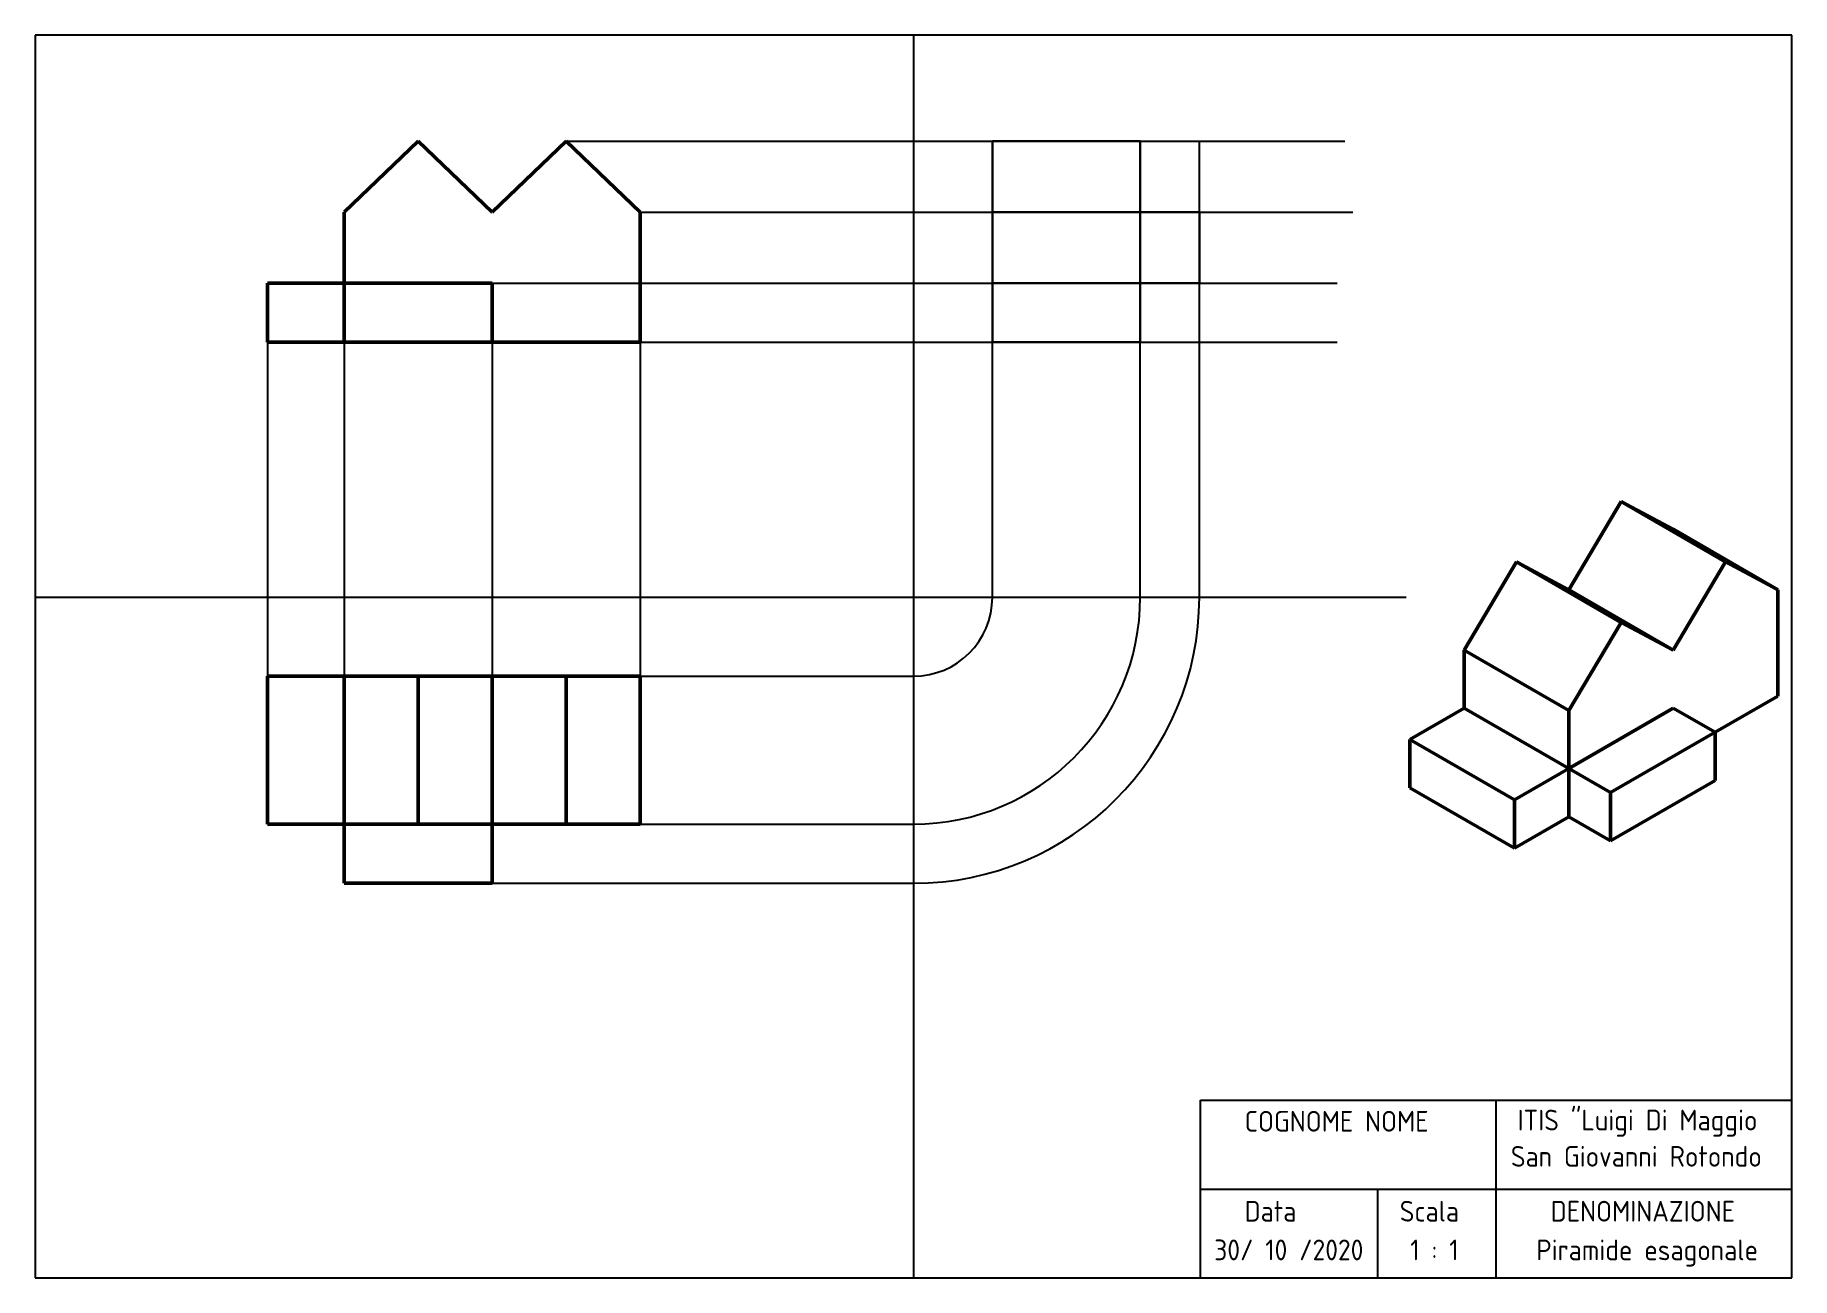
# Model space of a CAD drawing. Header units: millimetres. Extents: x 0 to 297, y 0 to 210.
import ezdxf

# ---------------------------------------------------------------- set-up
doc = ezdxf.new("R2010")
doc.units = ezdxf.units.MM
doc.layers.add('Costruzioni', color=6, linetype='Continuous')
doc.layers.add('Spigoli', color=7, linetype='Continuous', lineweight=30)
doc.layers.add('Visibile (ISO)', color=7, linetype='Continuous', lineweight=50)
doc.styles.get("Standard").update_dxf_attribs({"font": 'arial.ttf'})

msp = doc.modelspace()

# ---------------------------------------------------------------- linework, layer by layer
for p, q in [((297, 210), (0, 210)), ((0, 210), (0, 0)), ((148.5, 210), (148.5, 0)), ((297, 0), (297, 210)), ((0, 115), (231.81, 115)), ((197, 0), (197, 30)), ((197, 30), (297, 30)), ((247, 0), (247, 30)), ((197, 15), (297, 15)), ((227, 0), (227, 15)), ((0, 0), (297, 0))]:
    msp.add_line(p, q)
at = {"layer": 'Costruzioni'}
for p, q in [((89.77, 192.1), (221.45, 192.1)), ((161.83, 115), (161.83, 192.1)), ((186.83, 115), (186.83, 192.1)), ((196.83, 115), (196.83, 192.1)), ((102.27, 180.1), (222.8, 180.1)), ((77.27, 168.1), (220.1, 168.1)), ((39.27, 158.1), (39.27, 101.67)), ((52.27, 158.1), (52.27, 101.67)), ((77.27, 158.1), (77.27, 101.67)), ((102.27, 158.1), (220.1, 158.1)), ((102.27, 158.1), (102.27, 101.67)), ((102.27, 101.67), (148.5, 101.67)), ((102.27, 76.67), (148.5, 76.67)), ((77.27, 66.67), (148.5, 66.67))]:
    msp.add_line(p, q, dxfattribs=at)
for radius in [13.33, 38.33, 48.33]:
    msp.add_arc((148.5, 115), radius, 270, 0, dxfattribs=at)
at = {"layer": 'Spigoli'}
for p, q in [((161.83, 192.1), (186.83, 192.1)), ((161.83, 180.1), (161.83, 192.1)), ((186.83, 192.1), (186.83, 180.1)), ((186.83, 180.1), (161.83, 180.1)), ((161.83, 158.1), (161.83, 180.1)), ((186.83, 180.1), (186.83, 158.1)), ((196.83, 180.1), (186.83, 180.1)), ((196.83, 168.1), (196.83, 180.1)), ((161.83, 168.1), (186.83, 168.1)), ((186.83, 168.1), (196.83, 168.1)), ((186.83, 158.1), (161.83, 158.1))]:
    msp.add_line(p, q, dxfattribs=at)
at = {"layer": 'Visibile (ISO)'}
for p, q in [((64.77, 192.1), (52.27, 180.1)), ((77.27, 180.1), (64.77, 192.1)), ((89.77, 192.1), (77.27, 180.1)), ((102.27, 180.1), (89.77, 192.1)), ((52.27, 180.1), (52.27, 168.1)), ((102.27, 158.1), (102.27, 180.1)), ((52.27, 168.1), (39.27, 168.1)), ((39.27, 158.1), (39.27, 168.1)), ((77.27, 168.1), (52.27, 168.1)), ((52.27, 168.1), (52.27, 158.1)), ((77.27, 158.1), (77.27, 168.1)), ((52.27, 158.1), (39.27, 158.1)), ((52.27, 158.1), (77.27, 158.1)), ((77.27, 158.1), (102.27, 158.1)), ((268.12, 131.19), (259.29, 116.28)), ((268.12, 131.19), (285.8, 120.98)), ((276.96, 126.49), (268.12, 131.19)), ((276.96, 126.49), (294.64, 116.28)), ((250.45, 120.98), (241.61, 106.08)), ((250.45, 120.98), (268.12, 110.77)), ((259.29, 116.28), (250.45, 120.98)), ((285.8, 120.98), (276.96, 106.08)), ((294.64, 116.28), (285.8, 120.98)), ((259.29, 116.28), (276.96, 106.08)), ((294.64, 98.32), (294.64, 116.28)), ((268.12, 110.77), (259.29, 95.87)), ((276.96, 106.08), (268.12, 110.77)), ((241.61, 106.08), (259.29, 95.87)), ((241.61, 106.08), (241.61, 96.28)), ((52.27, 101.67), (39.27, 101.67)), ((39.27, 76.67), (39.27, 101.67)), ((52.27, 101.67), (52.27, 76.67)), ((64.77, 101.67), (52.27, 101.67)), ((64.77, 101.67), (64.77, 76.67)), ((77.27, 101.67), (64.77, 101.67)), ((77.27, 101.67), (77.27, 76.67)), ((89.77, 101.67), (77.27, 101.67)), ((89.77, 101.67), (89.77, 76.67)), ((102.27, 101.67), (89.77, 101.67)), ((102.27, 101.67), (102.27, 76.67)), ((284.03, 92.2), (294.64, 98.32)), ((241.61, 96.28), (232.42, 90.97)), ((241.61, 96.28), (259.29, 86.07)), ((259.29, 86.07), (276.96, 96.28)), ((259.29, 95.87), (259.29, 86.07)), ((276.96, 96.28), (284.03, 92.2)), ((284.03, 92.2), (266.36, 81.99)), ((284.03, 84.03), (284.03, 92.2)), ((250.09, 80.77), (232.42, 90.97)), ((232.42, 90.97), (232.42, 82.81)), ((259.29, 86.07), (250.09, 80.77)), ((259.29, 86.07), (259.29, 77.91)), ((259.29, 86.07), (266.36, 81.99)), ((266.36, 73.83), (284.03, 84.03)), ((232.42, 82.81), (250.09, 72.6)), ((250.09, 72.6), (250.09, 80.77)), ((266.36, 81.99), (266.36, 73.83)), ((259.29, 77.91), (250.09, 72.6)), ((259.29, 77.91), (266.36, 73.83)), ((52.27, 76.67), (39.27, 76.67)), ((64.77, 76.67), (52.27, 76.67)), ((52.27, 76.67), (52.27, 66.67)), ((77.27, 76.67), (64.77, 76.67)), ((89.77, 76.67), (77.27, 76.67)), ((77.27, 76.67), (77.27, 66.67)), ((102.27, 76.67), (89.77, 76.67)), ((77.27, 66.67), (52.27, 66.67))]:
    msp.add_line(p, q, dxfattribs=at)

# ---------------------------------------------------------------- texts
at = {"char_height": 3.5, "attachment_point": 1}
for s, insert, width in [('{\\Fisocp.shx;COGNOME NOME}', (204.48, 28.21), 40.9996), ('{\\Fisocp.shx;ITIS "Luigi Di Maggio}', (250.62, 28.41), 40.9996), ('{\\Fisocp.shx;San Giovanni Rotondo}', (249.49, 22.28), 46.8035), ('{\\Fisocp.shx;Data}', (204.48, 13.01), 40.9996), ('{\\Fisocp.shx;Scala}', (230.71, 13.01), 17.2097), ('{\\Fisocp.shx;DENOMINAZIONE}', (256.23, 13.01), 28.0194), ('{\\Fisocp.shx;30/ 10 /2020}', (199.34, 6.47), 31.032), ('{\\Fisocp.shx;1 : 1}', (232.48, 6.47), 31.032), ('\\pxqc;{\\Fisocp.shx;Piramide esagonale}', (250.38, 6.47), 44.3226)]:
    msp.add_mtext(s, dxfattribs=dict(at, insert=insert, width=width))

doc.saveas('drawing.dxf')
